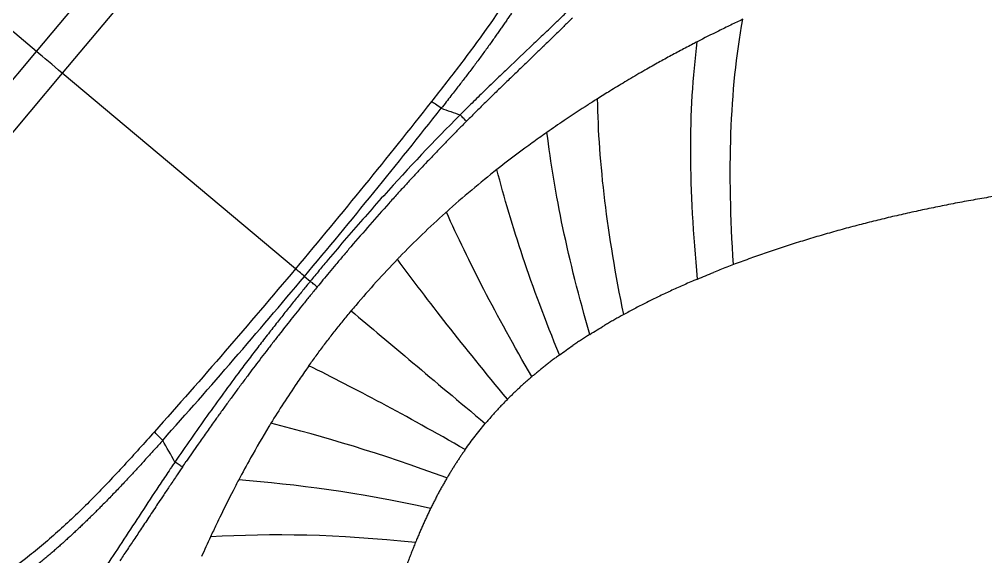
# Model space of a CAD drawing. Extents: x -50 to 28, y -10 to 124.
# Drawn here: x -39.7 to -32.93, y 63.33 to 67.09 of the extents above; entities that cross this region are included whole.
import ezdxf

# ---------------------------------------------------------------- set-up
doc = ezdxf.new("R2010")
doc.units = 0
doc.header["$MEASUREMENT"] = 0
doc.layers.add('GEOMETRY', color=2, linetype='Continuous', lineweight=25)

# ---------------------------------------------------------------- blocks, each defined once
blk = doc.blocks.new('2026 EXCURSION-ENTICE')
at = {"layer": 'GEOMETRY'}
for p, q in [((-28.0931, -12.0595), (-25.2755, -8.7016)), ((-25.1468, -8.9144), (-27.9128, -12.2108)), ((-28.0931, -12.0595), (-29.7787, -10.6451)), ((-30.9107, -15.4173), (-28.0931, -12.0595)), ((-27.9128, -12.2108), (-30.6788, -15.5071)), ((-26.2799, -13.5809), (-27.9128, -12.2108)), ((-26.2165, -13.6342), (-26.176, -13.6681)), ((-24.6241, -14.336), (-24.6278, -14.3392))]:
    blk.add_line(p, q, dxfattribs=at)
for points, knots in [([(36.6428, -38.9849), (36.6428, -38.9538), (36.6428, -38.9209), (36.6428, -38.8518), (36.6428, -38.8157), (36.6428, -38.7044), (36.6428, -38.6259), (36.6429, -38.4716), (36.6429, -38.3959), (36.6429, -38.2918), (36.6429, -38.2586), (36.6429, -38.196), (36.6429, -38.1665), (36.643, -38.1112), (36.643, -38.0854), (36.643, -38.0366), (36.643, -38.0136), (36.643, -37.9686), (36.643, -37.9463), (36.643, -37.9016), (36.643, -37.8792), (36.643, -37.7674), (36.6431, -37.6779), (36.6431, -37.2302), (36.643, -36.8711), (36.6425, -36.1483), (36.642, -35.7846), (36.6407, -35.0531), (36.6397, -34.6853), (36.6362, -33.5784), (36.6327, -32.8363), (36.6258, -31.7329), (36.6232, -31.3667), (36.6174, -30.6389), (36.6143, -30.2773), (36.6073, -29.5579), (36.6036, -29.2001), (36.5954, -28.4845), (36.5909, -28.1267), (36.5766, -27.0538), (36.5657, -26.3392), (36.5282, -24.1982), (36.497, -22.7741), (36.4381, -20.634), (36.4164, -19.92), (36.3801, -18.8478), (36.3674, -18.4902), (36.3408, -17.775), (36.3267, -17.4174), (36.2972, -16.7019), (36.2818, -16.3439), (36.2492, -15.6276), (36.2321, -15.2693), (36.1961, -14.5528), (36.1772, -14.1946), (36.1373, -13.4788), (36.1163, -13.1213), (36.0491, -12.0493), (35.9987, -11.335), (35.8805, -9.9073), (35.8128, -9.1939), (35.7232, -8.3929), (35.713, -8.3039), (35.6975, -8.1705), (35.6923, -8.1261), (35.6818, -8.0371), (35.6765, -7.9925), (35.665, -7.9028), (35.6586, -7.8577), (35.6448, -7.7684), (35.6373, -7.7241), (35.6214, -7.6359), (35.6129, -7.5919), (35.5946, -7.5036), (35.5849, -7.4593), (35.4923, -7.0621), (35.374, -6.7174), (35.0708, -6.0592), (34.8858, -5.7456), (34.4563, -5.1619), (34.2117, -4.8918), (33.673, -4.4064), (33.379, -4.1911), (32.7534, -3.8241), (32.4219, -3.6725), (31.9069, -3.4974), (31.7324, -3.4478), (31.4674, -3.3867), (31.3785, -3.3686), (31.2447, -3.3449), (31.1999, -3.3375), (31.1102, -3.3239), (31.0652, -3.3177), (30.9981, -3.3092), (30.9757, -3.3065), (30.9311, -3.3012), (30.9089, -3.2986), (30.8644, -3.2933), (30.842, -3.2907), (30.7963, -3.2853), (30.7731, -3.2826), (30.702, -3.2744), (30.6528, -3.2687), (30.5544, -3.2576), (30.5054, -3.2521), (30.4346, -3.2442), (30.4114, -3.2416), (30.3659, -3.2366), (30.3436, -3.2342), (30.2768, -3.2269), (30.2323, -3.2221), (30.0987, -3.2078), (30.0097, -3.1985), (29.208, -3.1159), (28.4943, -3.0535), (27.0663, -2.9444), (26.3519, -2.8976), (25.4585, -2.8452), (25.2798, -2.835), (24.9224, -2.8152), (24.7437, -2.8055), (24.2082, -2.7773), (23.8523, -2.7596), (23.1438, -2.7258), (22.7911, -2.7098), (22.0879, -2.6794), (21.7373, -2.665), (21.0356, -2.6375), (20.6844, -2.6244), (19.9793, -2.5993), (19.6253, -2.5873), (18.9141, -2.5644), (18.5568, -2.5535), (17.8413, -2.5327), (17.4836, -2.5228), (16.41, -2.4947), (15.6939, -2.4779), (14.2607, -2.4478), (13.5436, -2.4345), (12.1094, -2.4109), (11.3923, -2.4007), (9.9589, -2.3829), (9.2426, -2.3754), (8.1688, -2.366), (7.8109, -2.3632), (7.2742, -2.3594), (7.0952, -2.3582), (6.734, -2.3559), (6.5517, -2.3549), (6.1823, -2.3529), (5.9953, -2.3519), (5.6165, -2.3502), (5.4248, -2.3494), (4.8447, -2.3471), (4.4512, -2.3459), (3.8632, -2.3443), (3.6676, -2.3438), (3.2794, -2.343), (3.0868, -2.3426), (2.7059, -2.3419), (2.5177, -2.3416), (2.1461, -2.3411), (1.9627, -2.3408), (1.5999, -2.3404), (1.4204, -2.3403), (1.0624, -2.34), (0.8835, -2.3399), (0.3468, -2.3397), (-0.0111, -2.3396), (-1.0845, -2.3399), (-1.8002, -2.3405), (-3.2315, -2.3427), (-3.9472, -2.3443), (-5.3786, -2.3489), (-6.0943, -2.352), (-7.5257, -2.3608), (-8.2412, -2.3663), (-9.6738, -2.3799), (-10.391, -2.3879), (-11.827, -2.4068), (-12.5458, -2.4177), (-13.983, -2.4426), (-14.7013, -2.4566), (-16.1362, -2.4882), (-16.8526, -2.5057), (-17.7473, -2.5302), (-17.9261, -2.5352), (-18.2839, -2.5455), (-18.4628, -2.5508), (-18.999, -2.5671), (-19.3554, -2.5785), (-20.0636, -2.6022), (-20.4155, -2.6146), (-21.1159, -2.6406), (-21.4645, -2.6541), (-22.1614, -2.6825), (-22.5098, -2.6974), (-23.2094, -2.7289), (-23.5607, -2.7454), (-24.2677, -2.7804), (-24.6234, -2.7989), (-25.1589, -2.8282), (-25.3376, -2.8382), (-25.695, -2.8589), (-25.8737, -2.8696), (-26.4099, -2.9025), (-26.7676, -2.9259), (-27.4834, -2.9761), (-27.8414, -3.0029), (-28.5569, -3.0608), (-28.9143, -3.0919), (-29.4497, -3.1421), (-29.6281, -3.1595), (-29.8954, -3.1866), (-29.9845, -3.1958), (-30.1181, -3.2099), (-30.1626, -3.2146), (-30.2294, -3.2218), (-30.2518, -3.2242), (-30.2974, -3.2291), (-30.3205, -3.2317), (-30.3913, -3.2394), (-30.4403, -3.2448), (-30.5396, -3.2559), (-30.5898, -3.2616), (-30.6878, -3.2727), (-30.7354, -3.2782), (-30.8272, -3.2889), (-30.8713, -3.2941), (-30.938, -3.302), (-30.9602, -3.3046), (-31.0049, -3.3101), (-31.0274, -3.3129), (-31.0947, -3.3217), (-31.1396, -3.3282), (-31.274, -3.3493), (-31.3632, -3.3657), (-31.8068, -3.4586), (-32.154, -3.5691), (-32.8192, -3.8576), (-33.1371, -4.0356), (-33.7306, -4.4522), (-34.0061, -4.6908), (-34.5034, -5.2184), (-34.7251, -5.5074), (-35.1057, -6.1243), (-35.2647, -6.4521), (-35.4513, -6.9629), (-35.5048, -7.1361), (-35.5721, -7.4008), (-35.5923, -7.4898), (-35.6191, -7.6236), (-35.6274, -7.6682), (-35.6391, -7.7352), (-35.6429, -7.7576), (-35.6501, -7.8023), (-35.6536, -7.8248), (-35.6601, -7.8689), (-35.6632, -7.8904), (-35.669, -7.9335), (-35.6718, -7.9552), (-35.6773, -7.9995), (-35.68, -8.022), (-35.6853, -8.0666), (-35.6879, -8.0888), (-35.701, -8.1998), (-35.7113, -8.2888), (-35.7416, -8.5557), (-35.7611, -8.7338), (-35.8548, -9.6244), (-35.9185, -10.3381), (-36.0299, -11.7663), (-36.0776, -12.4807), (-36.163, -13.9102), (-36.2007, -14.6252), (-36.2697, -16.0552), (-36.3009, -16.7704), (-36.3576, -18.2009), (-36.3831, -18.9162), (-36.4295, -20.3451), (-36.4503, -21.0586), (-36.488, -22.4845), (-36.5049, -23.1969), (-36.5351, -24.6223), (-36.5485, -25.3353), (-36.5723, -26.7631), (-36.5827, -27.478), (-36.5939, -28.3724), (-36.5961, -28.5513), (-36.6003, -28.9091), (-36.6023, -29.088), (-36.608, -29.6253), (-36.6116, -29.9845), (-36.618, -30.7077), (-36.621, -31.0717), (-36.6263, -31.8041), (-36.6286, -32.1726), (-36.6349, -33.2816), (-36.6379, -34.0258), (-36.6409, -35.1326), (-36.6416, -35.4999), (-36.6426, -36.2298), (-36.6429, -36.5923), (-36.6431, -37.3131), (-36.6431, -37.6713), (-36.643, -38.0739), (-36.643, -38.1187), (-36.643, -38.2079), (-36.6429, -38.2521), (-36.6429, -38.3384), (-36.6429, -38.3806), (-36.6429, -38.4626), (-36.6429, -38.5024), (-36.6428, -38.6188), (-36.6428, -38.6921), (-36.6428, -38.8373), (-36.6428, -38.9094), (-36.6428, -38.9849)], [0, 0, 0, 0, 0.000488, 0.000488, 0.000977, 0.000977, 0.001953, 0.001953, 0.00293, 0.00293, 0.003418, 0.003418, 0.003906, 0.003906, 0.004395, 0.004395, 0.004883, 0.004883, 0.005371, 0.005371, 0.005859, 0.005859, 0.007813, 0.007813, 0.015625, 0.015625, 0.023438, 0.023438, 0.03125, 0.03125, 0.046875, 0.046875, 0.054688, 0.054688, 0.0625, 0.0625, 0.070313, 0.070313, 0.078125, 0.078125, 0.09375, 0.09375, 0.125, 0.125, 0.140625, 0.140625, 0.148438, 0.148438, 0.15625, 0.15625, 0.164063, 0.164063, 0.171875, 0.171875, 0.179688, 0.179688, 0.1875, 0.1875, 0.203125, 0.203125, 0.21875, 0.21875, 0.220703, 0.220703, 0.22168, 0.22168, 0.222656, 0.222656, 0.223633, 0.223633, 0.224609, 0.224609, 0.225586, 0.225586, 0.226563, 0.226563, 0.234375, 0.234375, 0.242188, 0.242188, 0.25, 0.25, 0.257813, 0.257813, 0.265625, 0.265625, 0.269531, 0.269531, 0.271484, 0.271484, 0.272461, 0.272461, 0.273438, 0.273438, 0.273926, 0.273926, 0.274414, 0.274414, 0.274902, 0.274902, 0.275391, 0.275391, 0.276367, 0.276367, 0.277344, 0.277344, 0.277832, 0.277832, 0.27832, 0.27832, 0.279297, 0.279297, 0.28125, 0.28125, 0.296875, 0.296875, 0.3125, 0.3125, 0.316406, 0.316406, 0.320313, 0.320313, 0.328125, 0.328125, 0.335938, 0.335938, 0.34375, 0.34375, 0.351563, 0.351563, 0.359375, 0.359375, 0.367188, 0.367188, 0.375, 0.375, 0.390625, 0.390625, 0.40625, 0.40625, 0.421875, 0.421875, 0.4375, 0.4375, 0.445313, 0.445313, 0.449219, 0.449219, 0.453125, 0.453125, 0.457031, 0.457031, 0.460938, 0.460938, 0.46875, 0.46875, 0.472656, 0.472656, 0.476563, 0.476563, 0.480469, 0.480469, 0.484375, 0.484375, 0.488281, 0.488281, 0.492188, 0.492188, 0.5, 0.5, 0.515625, 0.515625, 0.53125, 0.53125, 0.546875, 0.546875, 0.5625, 0.5625, 0.578125, 0.578125, 0.59375, 0.59375, 0.609375, 0.609375, 0.625, 0.625, 0.628906, 0.628906, 0.632813, 0.632813, 0.640625, 0.640625, 0.648438, 0.648438, 0.65625, 0.65625, 0.664063, 0.664063, 0.671875, 0.671875, 0.679688, 0.679688, 0.683594, 0.683594, 0.6875, 0.6875, 0.695313, 0.695313, 0.703125, 0.703125, 0.710938, 0.710938, 0.714844, 0.714844, 0.716797, 0.716797, 0.717773, 0.717773, 0.718262, 0.718262, 0.71875, 0.71875, 0.719727, 0.719727, 0.720703, 0.720703, 0.72168, 0.72168, 0.722656, 0.722656, 0.723145, 0.723145, 0.723633, 0.723633, 0.724609, 0.724609, 0.726563, 0.726563, 0.734375, 0.734375, 0.742188, 0.742188, 0.75, 0.75, 0.757813, 0.757813, 0.765625, 0.765625, 0.769531, 0.769531, 0.771484, 0.771484, 0.772461, 0.772461, 0.772949, 0.772949, 0.773438, 0.773438, 0.773926, 0.773926, 0.774414, 0.774414, 0.774902, 0.774902, 0.775391, 0.775391, 0.777344, 0.777344, 0.78125, 0.78125, 0.796875, 0.796875, 0.8125, 0.8125, 0.828125, 0.828125, 0.84375, 0.84375, 0.859375, 0.859375, 0.875, 0.875, 0.890625, 0.890625, 0.90625, 0.90625, 0.921875, 0.921875, 0.925781, 0.925781, 0.929688, 0.929688, 0.9375, 0.9375, 0.945313, 0.945313, 0.953125, 0.953125, 0.96875, 0.96875, 0.976563, 0.976563, 0.984375, 0.984375, 0.992188, 0.992188, 0.993164, 0.993164, 0.994141, 0.994141, 0.995117, 0.995117, 0.996094, 0.996094, 0.998047, 0.998047, 1, 1, 1, 1]), ([(-36.1408, -14.6533), (-36.1199, -14.2482), (-36.0979, -13.8431), (-36.0508, -13.0332), (-36.0257, -12.6284), (-35.9444, -11.4143), (-35.882, -10.6052), (-35.7694, -9.3933), (-35.7287, -8.9896), (-35.6731, -8.4856), (-35.6617, -8.3848), (-35.6443, -8.2337), (-35.6384, -8.1833), (-35.6296, -8.1079), (-35.6266, -8.0827), (-35.6206, -8.0323), (-35.6176, -8.0069), (-35.6114, -7.9571), (-35.6082, -7.933), (-35.6016, -7.8847), (-35.5981, -7.8604), (-35.5905, -7.8104), (-35.5864, -7.7853), (-35.5781, -7.7351), (-35.5737, -7.7101), (-35.551, -7.585), (-35.5298, -7.485), (-35.4818, -7.2865), (-35.4549, -7.1882), (-35.3958, -6.9937), (-35.3635, -6.8974), (-35.2583, -6.6114), (-35.1772, -6.4247), (-34.9028, -5.8807), (-34.678, -5.5393), (-34.2867, -5.0721), (-34.1473, -4.9239), (-33.8524, -4.6444), (-33.6969, -4.5131), (-33.2093, -4.1474), (-32.8561, -3.9412), (-32.298, -3.6962), (-32.1073, -3.6252), (-31.719, -3.5056), (-31.5213, -3.457), (-31.2716, -3.4105), (-31.2216, -3.4019), (-31.1211, -3.3862), (-31.0709, -3.3791), (-30.9701, -3.3663), (-30.9198, -3.3604), (-30.8442, -3.3515), (-30.819, -3.3486), (-30.7676, -3.3425), (-30.7414, -3.3395), (-30.6611, -3.3302), (-30.6051, -3.3239), (-30.4924, -3.3112), (-30.4357, -3.3048), (-30.3539, -3.2958), (-30.3271, -3.2929), (-30.2746, -3.2872), (-30.249, -3.2844), (-30.1982, -3.2789), (-30.1731, -3.2763), (-30.1227, -3.2709), (-30.0975, -3.2682), (-29.6688, -3.2231), (-29.2648, -3.1842), (-28.4554, -3.1124), (-28.0501, -3.0795), (-27.2392, -3.0185), (-26.8337, -2.9906), (-26.0233, -2.9384), (-25.6184, -2.9143), (-25.2135, -2.8916)], [0, 0, 0, 0, 0.0625, 0.0625, 0.125, 0.125, 0.25, 0.25, 0.3125, 0.3125, 0.328125, 0.328125, 0.335937, 0.335937, 0.339844, 0.339844, 0.34375, 0.34375, 0.347656, 0.347656, 0.351562, 0.351562, 0.355469, 0.355469, 0.359375, 0.359375, 0.375, 0.375, 0.390625, 0.390625, 0.40625, 0.40625, 0.4375, 0.4375, 0.5, 0.5, 0.53125, 0.53125, 0.5625, 0.5625, 0.625, 0.625, 0.65625, 0.65625, 0.6875, 0.6875, 0.695313, 0.695313, 0.703125, 0.703125, 0.710938, 0.710938, 0.714844, 0.714844, 0.71875, 0.71875, 0.726563, 0.726563, 0.734375, 0.734375, 0.738281, 0.738281, 0.742188, 0.742188, 0.746094, 0.746094, 0.75, 0.75, 0.8125, 0.8125, 0.875, 0.875, 0.9375, 0.9375, 1, 1, 1, 1]), ([(-24.7049, -11.6954), (-24.7102, -11.7037), (-24.7208, -11.7203), (-24.737, -11.7452), (-24.7535, -11.7704), (-24.7703, -11.7958), (-24.7874, -11.8215), (-24.8049, -11.8473), (-24.8228, -11.8734), (-24.8409, -11.8997), (-24.8594, -11.9262), (-24.8719, -11.944), (-24.8781, -11.9529)], [0, 0, 0, 0, 0.095619, 0.192189, 0.289718, 0.388217, 0.487692, 0.588154, 0.689609, 0.792064, 0.895526, 1, 1, 1, 1]), ([(-24.3403, -11.8254), (-24.3493, -11.8342), (-24.3673, -11.852), (-24.3947, -11.8788), (-24.4225, -11.906), (-24.4507, -11.9335), (-24.4794, -11.9614), (-24.5086, -11.9897), (-24.5282, -12.0087), (-24.538, -12.0183)], [0, 0, 0, 0, 0.137052, 0.276005, 0.41688, 0.559698, 0.704478, 0.85124, 1, 1, 1, 1]), ([(-24.461, -11.8619), (-24.4517, -11.853), (-24.4332, -11.8352), (-24.4059, -11.8089), (-24.3879, -11.7915), (-24.379, -11.7828)], [0, 0, 0, 0, 0.339678, 0.673002, 1, 1, 1, 1]), ([(-23.1472, -11.8346), (-23.1612, -11.8412), (-23.1893, -11.8544), (-23.2317, -11.8746), (-23.2744, -11.8954), (-23.303, -11.9095), (-23.3174, -11.9167)], [0, 0, 0, 0, 0.245568, 0.493999, 0.745428, 1, 1, 1, 1]), ([(-24.5379, -11.9355), (-24.5248, -11.9231), (-24.4992, -11.8986), (-24.4736, -11.874), (-24.461, -11.8619)], [0, 0, 0, 0, 0.507635, 1, 1, 1, 1]), ([(-24.8781, -11.9529), (-24.8852, -11.9628), (-24.8995, -11.983), (-24.9214, -12.0134), (-24.9438, -12.0444), (-24.9668, -12.076), (-24.9905, -12.108), (-25.0147, -12.1406), (-25.0395, -12.1737), (-25.0563, -12.1959), (-25.0648, -12.2072)], [0, 0, 0, 0, 0.116803, 0.235934, 0.357402, 0.481215, 0.607378, 0.735896, 0.866769, 1, 1, 1, 1]), ([(-24.5412, -12.0214), (-24.5503, -12.0301), (-24.5685, -12.0478), (-24.5962, -12.0745), (-24.6244, -12.1017), (-24.653, -12.1293), (-24.6723, -12.1479), (-24.682, -12.1573)], [0, 0, 0, 0, 0.193149, 0.389699, 0.589675, 0.793101, 1, 1, 1, 1]), ([(-23.4945, -12.0065), (-23.5094, -12.0142), (-23.5391, -12.0295), (-23.5835, -12.053), (-23.6276, -12.0766), (-23.6715, -12.1004), (-23.7151, -12.1243), (-23.744, -12.1405), (-23.7584, -12.1486)], [0, 0, 0, 0, 0.167628, 0.335067, 0.502166, 0.668781, 0.834771, 1, 1, 1, 1]), ([(-24.6821, -12.1573), (-24.6921, -12.1669), (-24.7123, -12.1865), (-24.7431, -12.2162), (-24.7747, -12.2467), (-24.7961, -12.2673), (-24.8069, -12.2778)], [0, 0, 0, 0, 0.240351, 0.487105, 0.740307, 1, 1, 1, 1]), ([(-23.7584, -12.1486), (-23.7746, -12.1577), (-23.8086, -12.1769), (-23.8616, -12.2074), (-23.9167, -12.2396), (-23.9895, -12.2828), (-24.0427, -12.3154), (-24.0778, -12.3369)], [0, 0, 0, 0, 0.15058, 0.315682, 0.495407, 0.667325, 1, 1, 1, 1]), ([(-25.0648, -12.2071), (-25.0724, -12.2171), (-25.0879, -12.2375), (-25.1115, -12.2684), (-25.1361, -12.3002), (-25.1528, -12.3218), (-25.1612, -12.3327)], [0, 0, 0, 0, 0.238013, 0.484018, 0.738015, 1, 1, 1, 1]), ([(-24.8069, -12.2778), (-24.8179, -12.2885), (-24.8406, -12.3105), (-24.8755, -12.3443), (-24.9121, -12.3799), (-24.937, -12.4043), (-24.9497, -12.4168)], [0, 0, 0, 0, 0.231677, 0.475505, 0.731581, 1, 1, 1, 1]), ([(-25.1612, -12.3327), (-25.1712, -12.3455), (-25.1919, -12.3721), (-25.2244, -12.4136), (-25.247, -12.4424), (-25.2587, -12.4573)], [0, 0, 0, 0, 0.3068629, 0.6402033, 1, 1, 1, 1]), ([(-24.9589, -12.3383), (-24.9869, -12.3655), (-25.0149, -12.3929), (-25.071, -12.448), (-25.099, -12.4758), (-25.1267, -12.5036)], [0, 0, 0, 0, 0.5, 0.5, 1, 1, 1, 1]), ([(-25.3274, -12.4102), (-25.4813, -12.6057), (-25.6378, -12.801), (-25.9555, -13.1914), (-26.1167, -13.3864), (-26.2799, -13.5809)], [0, 0, 0, 0, 0.5, 0.5, 1, 1, 1, 1]), ([(-25.2587, -12.4573), (-25.2731, -12.4467), (-25.2864, -12.4372), (-25.3097, -12.4213), (-25.3196, -12.4148), (-25.3274, -12.4102)], [0, 0, 0, 0, 0.5, 0.5, 1, 1, 1, 1]), ([(-24.9497, -12.4168), (-24.9695, -12.4362), (-25.0138, -12.4798), (-25.0578, -12.5237), (-25.0822, -12.5481)], [0, 0, 0, 0, 0.445691, 1, 1, 1, 1]), ([(-26.2165, -13.6342), (-26.0524, -13.4387), (-25.8904, -13.2426), (-25.5709, -12.8502), (-25.4136, -12.6538), (-25.2587, -12.4573)], [0, 0, 0, 0, 0.5, 0.5, 1, 1, 1, 1]), ([(-25.0822, -12.5481), (-25.0873, -12.5429), (-25.0938, -12.5365), (-25.1089, -12.5215), (-25.1174, -12.5129), (-25.1267, -12.5036)], [0, 0, 0, 0, 0.5, 0.5, 1, 1, 1, 1]), ([(-25.0822, -12.5481), (-25.0998, -12.5658), (-25.1356, -12.6017), (-25.1894, -12.6567), (-25.2442, -12.7132), (-25.3, -12.7712), (-25.3374, -12.8107), (-25.3562, -12.8306)], [0, 0, 0, 0, 0.190805, 0.3862, 0.586195, 0.790795, 1, 1, 1, 1]), ([(-25.3562, -12.8306), (-25.3724, -12.8477), (-25.4057, -12.8831), (-25.4569, -12.9381), (-25.5109, -12.9967), (-25.5677, -13.0589), (-25.6063, -13.1017), (-25.6261, -13.1237)], [0, 0, 0, 0, 0.177215, 0.365765, 0.565712, 0.777108, 1, 1, 1, 1]), ([(-20.5061, -12.9604), (-20.5279, -12.9625), (-20.5715, -12.9666), (-20.6367, -12.9733), (-20.7015, -12.9802), (-20.7661, -12.9874), (-20.8304, -12.9949), (-20.8944, -13.0026), (-20.9581, -13.0107), (-21.0215, -13.0191), (-21.0845, -13.0278), (-21.1473, -13.0367), (-21.2098, -13.0459), (-21.2719, -13.0555), (-21.3338, -13.0653), (-21.3953, -13.0753), (-21.4361, -13.0823), (-21.4565, -13.0858)], [0, 0, 0, 0, 0.067989, 0.135802, 0.203435, 0.270886, 0.338151, 0.405228, 0.472113, 0.538805, 0.605301, 0.671597, 0.737691, 0.803581, 0.869264, 0.934738, 1, 1, 1, 1]), ([(-25.6619, -13.0693), (-25.7493, -13.1665), (-25.8359, -13.2651), (-25.9645, -13.4148), (-26.0072, -13.4651), (-26.0707, -13.5409), (-26.0919, -13.5662), (-26.1235, -13.6044), (-26.134, -13.6171), (-26.1551, -13.6426), (-26.1656, -13.6554), (-26.176, -13.6681)], [0, 0, 0, 0, 0.5, 0.5, 0.75, 0.75, 0.875, 0.875, 0.9375, 0.9375, 1, 1, 1, 1]), ([(-21.4565, -13.0858), (-21.4775, -13.0894), (-21.5193, -13.0967), (-21.5818, -13.108), (-21.6439, -13.1196), (-21.7057, -13.1315), (-21.7671, -13.1437), (-21.8282, -13.1561), (-21.8889, -13.1689), (-21.9493, -13.182), (-22.0094, -13.1953), (-22.0691, -13.209), (-22.1284, -13.2229), (-22.1874, -13.2371), (-22.246, -13.2516), (-22.3043, -13.2664), (-22.343, -13.2765), (-22.3623, -13.2816)], [0, 0, 0, 0, 0.068412, 0.136586, 0.204517, 0.272204, 0.339644, 0.406835, 0.473775, 0.540461, 0.606892, 0.673065, 0.738978, 0.80463, 0.870019, 0.935143, 1, 1, 1, 1]), ([(-22.3623, -13.2816), (-22.3823, -13.2869), (-22.4223, -13.2975), (-22.4818, -13.3138), (-22.5409, -13.3304), (-22.5995, -13.3473), (-22.6576, -13.3645), (-22.7153, -13.3819), (-22.7724, -13.3997), (-22.8291, -13.4177), (-22.8854, -13.436), (-22.9411, -13.4546), (-22.9964, -13.4735), (-23.0512, -13.4926), (-23.1055, -13.5121), (-23.1594, -13.5318), (-23.1951, -13.5452), (-23.2129, -13.5519)], [0, 0, 0, 0, 0.0695982, 0.1387836, 0.2075543, 0.2759085, 0.3438447, 0.4113616, 0.4784578, 0.5451324, 0.6113845, 0.6772135, 0.7426187, 0.8076, 0.8721572, 0.9362904, 1, 1, 1, 1]), ([(-25.8912, -13.4262), (-25.9093, -13.4475), (-25.9445, -13.4887), (-25.9952, -13.5489), (-26.0423, -13.6053), (-26.0859, -13.6578), (-26.1137, -13.6916), (-26.127, -13.7078)], [0, 0, 0, 0, 0.228425, 0.442712, 0.642778, 0.828557, 1, 1, 1, 1]), ([(-26.2799, -13.5809), (-26.4431, -13.7755), (-26.6072, -13.9681), (-26.9365, -14.3488), (-27.1017, -14.5368), (-27.2675, -14.7223)], [0, 0, 0, 0, 0.5, 0.5, 1, 1, 1, 1]), ([(-26.2165, -13.6342), (-26.2301, -13.6227), (-26.2426, -13.6123), (-26.264, -13.5943), (-26.273, -13.5867), (-26.2799, -13.5809)], [0, 0, 0, 0, 0.5, 0.5, 1, 1, 1, 1]), ([(-23.2129, -13.5519), (-23.2286, -13.5579), (-23.26, -13.5699), (-23.3068, -13.5882), (-23.3378, -13.6006), (-23.3532, -13.6068)], [0, 0, 0, 0, 0.336116, 0.669449, 1, 1, 1, 1]), ([(-27.2092, -14.7817), (-27.0425, -14.5951), (-26.8764, -14.406), (-26.5454, -14.0233), (-26.3805, -13.8297), (-26.2165, -13.6342)], [0, 0, 0, 0, 0.5, 0.5, 1, 1, 1, 1]), ([(-26.176, -13.6681), (-26.193, -13.6889), (-26.2282, -13.7319), (-26.2823, -13.7989), (-26.3394, -13.8702), (-26.3995, -13.9461), (-26.4624, -14.0265), (-26.5282, -14.1115), (-26.5967, -14.201), (-26.6429, -14.2625), (-26.6666, -14.2939)], [0, 0, 0, 0, 0.101439, 0.209641, 0.324593, 0.446284, 0.574697, 0.709808, 0.851589, 1, 1, 1, 1]), ([(-26.127, -13.7078), (-26.1327, -13.7032), (-26.1398, -13.6975), (-26.1564, -13.6841), (-26.1658, -13.6764), (-26.176, -13.6681)], [0, 0, 0, 0, 0.5, 0.5, 1, 1, 1, 1]), ([(-23.4894, -13.6634), (-23.5042, -13.6698), (-23.5338, -13.6825), (-23.5778, -13.702), (-23.6214, -13.7216), (-23.6644, -13.7415), (-23.707, -13.7615), (-23.7352, -13.775), (-23.7493, -13.7818)], [0, 0, 0, 0, 0.170368, 0.339247, 0.506643, 0.672563, 0.837012, 1, 1, 1, 1]), ([(-26.127, -13.7078), (-26.1433, -13.7277), (-26.1754, -13.767), (-26.2224, -13.8251), (-26.2676, -13.8814), (-26.311, -13.9359), (-26.3526, -13.9885), (-26.3796, -14.023), (-26.3928, -14.04)], [0, 0, 0, 0, 0.181725, 0.357464, 0.527184, 0.690859, 0.84847, 1, 1, 1, 1]), ([(-23.7493, -13.7818), (-23.7625, -13.7882), (-23.7889, -13.8011), (-23.8281, -13.8207), (-23.867, -13.8405), (-23.9054, -13.8605), (-23.9435, -13.8807), (-23.9687, -13.8944), (-23.9812, -13.9012)], [0, 0, 0, 0, 0.170009, 0.338666, 0.505982, 0.671968, 0.836637, 1, 1, 1, 1]), ([(-26.1852, -14.2594), (-26.1768, -14.2477), (-26.1599, -14.2242), (-26.1343, -14.189), (-26.1084, -14.1539), (-26.0821, -14.1189), (-26.0556, -14.0839), (-26.0287, -14.049), (-26.0014, -14.0141), (-25.9739, -13.9794), (-25.946, -13.9447), (-25.9179, -13.91), (-25.8989, -13.8871), (-25.8894, -13.8756)], [0, 0, 0, 0, 0.089561, 0.179384, 0.26947, 0.359822, 0.450444, 0.541338, 0.632508, 0.723956, 0.815685, 0.907699, 1, 1, 1, 1]), ([(-23.9989, -13.911), (-24.0089, -13.9165), (-24.0286, -13.9275), (-24.0581, -13.9442), (-24.0873, -13.961), (-24.1067, -13.9724), (-24.1164, -13.9781)], [0, 0, 0, 0, 0.2522182, 0.5029463, 0.7522011, 1, 1, 1, 1]), ([(-26.3928, -14.04), (-26.4084, -14.06), (-26.4393, -14.0997), (-26.485, -14.1589), (-26.5296, -14.2172), (-26.5731, -14.2746), (-26.6016, -14.3127), (-26.6158, -14.3315)], [0, 0, 0, 0, 0.207476, 0.411239, 0.611261, 0.807521, 1, 1, 1, 1]), ([(-24.2289, -14.0469), (-24.2381, -14.0527), (-24.2563, -14.0643), (-24.2834, -14.0819), (-24.3101, -14.0995), (-24.3277, -14.1115), (-24.3364, -14.1174)], [0, 0, 0, 0, 0.253948, 0.505244, 0.753919, 1, 1, 1, 1]), ([(-24.4388, -14.1897), (-24.4469, -14.1956), (-24.463, -14.2075), (-24.487, -14.2256), (-24.5107, -14.2438), (-24.534, -14.262), (-24.557, -14.2804), (-24.5797, -14.2988), (-24.602, -14.3173), (-24.6168, -14.3298), (-24.6241, -14.336)], [0, 0, 0, 0, 0.12878, 0.256438, 0.382995, 0.50847, 0.632886, 0.756264, 0.878628, 1, 1, 1, 1]), ([(-26.6158, -14.3315), (-26.6323, -14.3536), (-26.6648, -14.3972), (-26.7127, -14.4621), (-26.7592, -14.5256), (-26.8042, -14.5877), (-26.8336, -14.6287), (-26.8481, -14.6489)], [0, 0, 0, 0, 0.210172, 0.415271, 0.615281, 0.810192, 1, 1, 1, 1]), ([(-24.6278, -14.3392), (-24.6351, -14.3455), (-24.6496, -14.358), (-24.6712, -14.377), (-24.6925, -14.3961), (-24.7135, -14.4155), (-24.7343, -14.4349), (-24.7548, -14.4545), (-24.7751, -14.4743), (-24.7884, -14.4877), (-24.795, -14.4943)], [0, 0, 0, 0, 0.126935, 0.253261, 0.379005, 0.504197, 0.628863, 0.753032, 0.876735, 1, 1, 1, 1]), ([(-24.795, -14.4943), (-24.8019, -14.5013), (-24.8155, -14.5151), (-24.8356, -14.536), (-24.8553, -14.5569), (-24.8769, -14.5803), (-24.9003, -14.6064), (-24.9256, -14.6352), (-24.9422, -14.6547), (-24.9504, -14.6645)], [0, 0, 0, 0, 0.1271813, 0.25308, 0.3777272, 0.5011549, 0.6674442, 0.8337004, 1, 1, 1, 1]), ([(-26.8481, -14.6489), (-26.8673, -14.6759), (-26.9051, -14.7289), (-26.9425, -14.7823), (-26.9609, -14.8086)], [0, 0, 0, 0, 0.507384, 1, 1, 1, 1]), ([(-27.2092, -14.7817), (-27.2221, -14.7694), (-27.2337, -14.7579), (-27.2534, -14.7378), (-27.2615, -14.7292), (-27.2675, -14.7223)], [0, 0, 0, 0, 0.5, 0.5, 1, 1, 1, 1]), ([(-27.2092, -14.7817), (-27.2278, -14.8026), (-27.263, -14.8419), (-27.2983, -14.881), (-27.3149, -14.8994)], [0, 0, 0, 0, 0.529774, 1, 1, 1, 1]), ([(-26.9609, -14.8086), (-26.975, -14.8288), (-27.0028, -14.8688), (-27.0303, -14.9089), (-27.044, -14.9288)], [0, 0, 0, 0, 0.5052705, 1, 1, 1, 1]), ([(-25.0907, -14.8465), (-25.0956, -14.8534), (-25.1053, -14.8673), (-25.1196, -14.8882), (-25.1339, -14.9094), (-25.1479, -14.9307), (-25.1618, -14.9523), (-25.1756, -14.974), (-25.1892, -14.9959), (-25.2026, -15.0181), (-25.2115, -15.0329), (-25.2159, -15.0404)], [0, 0, 0, 0, 0.1092755, 0.2189608, 0.3290776, 0.4396469, 0.5506896, 0.6622263, 0.7742772, 0.8868619, 1, 1, 1, 1]), ([(-27.3149, -14.8994), (-27.3332, -14.9195), (-27.3687, -14.9586), (-27.4045, -14.9974), (-27.4218, -15.0161)], [0, 0, 0, 0, 0.515984, 1, 1, 1, 1]), ([(-27.1236, -14.9338), (-27.1263, -14.9378), (-27.129, -14.9417), (-27.1345, -14.9499), (-27.1374, -14.9541), (-27.143, -14.9624), (-27.1458, -14.9665), (-27.1512, -14.9745), (-27.1538, -14.9784), (-27.1671, -14.9981), (-27.1777, -15.0138), (-27.1882, -15.0296)], [0, 0, 0, 0, 0.125, 0.125, 0.25, 0.25, 0.375, 0.375, 0.5, 0.5, 1, 1, 1, 1]), ([(-27.0713, -14.9689), (-27.0774, -14.9648), (-27.085, -14.9598), (-27.1027, -14.948), (-27.1127, -14.9412), (-27.1236, -14.9338)], [0, 0, 0, 0, 0.5, 0.5, 1, 1, 1, 1]), ([(-27.4218, -15.0161), (-27.4327, -15.0279), (-27.4544, -15.0511), (-27.4866, -15.0855), (-27.5183, -15.1189), (-27.5495, -15.1515), (-27.5801, -15.1832), (-27.6101, -15.214), (-27.63, -15.2341), (-27.6398, -15.2441)], [0, 0, 0, 0, 0.152072, 0.301064, 0.44698, 0.589823, 0.7296, 0.866322, 1, 1, 1, 1]), ([(-27.0713, -14.9689), (-27.0835, -14.9868), (-27.1124, -15.0293), (-27.141, -15.072), (-27.1576, -15.0967)], [0, 0, 0, 0, 0.42218, 1, 1, 1, 1]), ([(-25.2186, -15.045), (-25.2235, -15.0534), (-25.2333, -15.0701), (-25.2476, -15.0954), (-25.2619, -15.121), (-25.276, -15.1469), (-25.2899, -15.1731), (-25.3036, -15.1995), (-25.3172, -15.2262), (-25.3261, -15.2441), (-25.3305, -15.2531)], [0, 0, 0, 0, 0.121846, 0.244548, 0.368129, 0.492612, 0.61802, 0.744373, 0.871693, 1, 1, 1, 1]), ([(-27.1576, -15.0967), (-27.1724, -15.1188), (-27.1992, -15.1589), (-27.235, -15.2128), (-27.2561, -15.2446), (-27.2652, -15.2583)], [0, 0, 0, 0, 0.411435, 0.744497, 1, 1, 1, 1]), ([(-27.6398, -15.2441), (-27.6484, -15.2527), (-27.6653, -15.2698), (-27.6907, -15.295), (-27.716, -15.3198), (-27.741, -15.3442), (-27.7658, -15.3681), (-27.7905, -15.3916), (-27.8149, -15.4146), (-27.8391, -15.4372), (-27.8552, -15.452), (-27.8632, -15.4594)], [0, 0, 0, 0, 0.116019, 0.23079, 0.344319, 0.456617, 0.567692, 0.677556, 0.786221, 0.893697, 1, 1, 1, 1]), ([(-27.2652, -15.2583), (-27.276, -15.2746), (-27.2971, -15.3063), (-27.3277, -15.3525), (-27.3566, -15.3961), (-27.3753, -15.4243), (-27.3843, -15.4379)], [0, 0, 0, 0, 0.2721671, 0.5294694, 0.7720367, 1, 1, 1, 1]), ([(-25.3334, -15.2589), (-25.3378, -15.268), (-25.3467, -15.2863), (-25.3597, -15.3139), (-25.3727, -15.3419), (-25.3855, -15.3702), (-25.3982, -15.3988), (-25.4107, -15.4277), (-25.4231, -15.4569), (-25.4312, -15.4765), (-25.4352, -15.4864)], [0, 0, 0, 0, 0.120961, 0.243044, 0.366267, 0.490644, 0.616192, 0.742925, 0.870856, 1, 1, 1, 1]), ([(-27.8632, -15.4594), (-27.8709, -15.4664), (-27.8863, -15.4804), (-27.9093, -15.5011), (-27.9323, -15.5215), (-27.9551, -15.5416), (-27.9778, -15.5613), (-28.0004, -15.5807), (-28.023, -15.5997), (-28.0454, -15.6184), (-28.0677, -15.6368), (-28.0826, -15.6488), (-28.09, -15.6548)], [0, 0, 0, 0, 0.102771, 0.204891, 0.306373, 0.407229, 0.507473, 0.607119, 0.706179, 0.804669, 0.902604, 1, 1, 1, 1]), ([(-27.3843, -15.4379), (-27.3932, -15.4512), (-27.4106, -15.4774), (-27.4364, -15.5162), (-27.4616, -15.5538), (-27.4861, -15.5903), (-27.5022, -15.6142), (-27.5102, -15.626)], [0, 0, 0, 0, 0.211464, 0.417148, 0.617099, 0.811366, 1, 1, 1, 1]), ([(-25.44, -15.4979), (-25.4444, -15.5089), (-25.4533, -15.531), (-25.4663, -15.5643), (-25.4792, -15.5979), (-25.4918, -15.6318), (-25.5043, -15.6659), (-25.5165, -15.7004), (-25.5245, -15.7235), (-25.5284, -15.7351)], [0, 0, 0, 0, 0.13974, 0.280496, 0.422283, 0.565114, 0.709003, 0.853961, 1, 1, 1, 1])]:
    blk.add_open_spline(points, degree=3, knots=knots, dxfattribs=at)
for points in [[(-24.793, -11.6808), (-24.8459, -11.763), (-24.9021, -11.8452), (-24.9605, -11.9269)], [(-23.2129, -13.5519), (-23.2556, -12.8951), (-23.2381, -12.333), (-23.1472, -11.8346)], [(-24.9605, -11.9269), (-25.0187, -12.0083), (-25.079, -12.0893), (-25.1405, -12.1698)], [(-24.5379, -11.9355), (-24.565, -11.9614), (-24.5922, -11.9873), (-24.6196, -12.0134)], [(-23.3174, -11.9167), (-23.3668, -11.941), (-23.4162, -11.9659), (-23.4656, -11.9915)], [(-24.6196, -12.0134), (-24.6763, -12.0674), (-24.7335, -12.1219), (-24.791, -12.1768)], [(-24.538, -12.0183), (-24.5391, -12.0193), (-24.5402, -12.0203), (-24.5412, -12.0214)], [(-23.4637, -13.6524), (-23.5245, -13.0242), (-23.5296, -12.4781), (-23.4656, -11.9914)], [(-23.4656, -11.9914), (-23.4752, -11.9964), (-23.4849, -12.0014), (-23.4945, -12.0065)], [(-27.9128, -12.2108), (-27.9816, -12.153), (-28.0419, -12.1025), (-28.0931, -12.0595)], [(-25.1405, -12.1698), (-25.1712, -12.21), (-25.2022, -12.2502), (-25.2334, -12.2903)], [(-24.791, -12.1768), (-24.8154, -12.2001), (-24.8399, -12.2235), (-24.8643, -12.247)], [(-24.8643, -12.247), (-24.8796, -12.2616), (-24.8948, -12.2763), (-24.9101, -12.291)], [(-25.2334, -12.2903), (-25.2646, -12.3303), (-25.2959, -12.3702), (-25.3274, -12.4102)], [(-24.9101, -12.291), (-24.9263, -12.3067), (-24.9426, -12.3225), (-24.9589, -12.3383)], [(-24.0778, -12.3369), (-24.1065, -12.3546), (-24.1353, -12.3725), (-24.1642, -12.3907)], [(-24.2303, -12.4327), (-24.2859, -12.4684), (-24.3422, -12.5054), (-24.3985, -12.5434)], [(-24.197, -12.4114), (-24.2081, -12.4185), (-24.2192, -12.4255), (-24.2303, -12.4327)], [(-24.1642, -12.3907), (-24.1751, -12.3975), (-24.1861, -12.4045), (-24.197, -12.4114)], [(-23.9812, -13.9012), (-24.0966, -13.338), (-24.1559, -12.8434), (-24.1642, -12.3907)], [(-25.1267, -12.5036), (-25.3087, -12.686), (-25.487, -12.8749), (-25.6619, -13.0693)], [(-25.2587, -12.4573), (-25.2147, -12.4727), (-25.1707, -12.4882), (-25.1267, -12.5036)], [(-24.3985, -12.5434), (-24.4386, -12.5704), (-24.4786, -12.598), (-24.5185, -12.6259)], [(-24.5499, -12.648), (-24.5821, -12.6708), (-24.6142, -12.6938), (-24.6462, -12.7171)], [(-24.5185, -12.6259), (-24.529, -12.6332), (-24.5395, -12.6406), (-24.5499, -12.648)], [(-24.2181, -14.04), (-24.3716, -13.5132), (-24.4667, -13.0522), (-24.5185, -12.6259)], [(-24.6462, -12.7171), (-24.7206, -12.7714), (-24.7946, -12.8274), (-24.8689, -12.8858)], [(-24.8689, -12.8859), (-24.9854, -12.9775), (-25.1058, -13.0782), (-25.223, -13.1834)], [(-24.4307, -14.1837), (-24.6301, -13.6985), (-24.7677, -13.2778), (-24.8689, -12.8858)], [(-25.6261, -13.1237), (-25.7152, -13.223), (-25.8036, -13.3239), (-25.8912, -13.4262)], [(-25.2292, -13.189), (-25.3392, -13.2881), (-25.446, -13.3907), (-25.5513, -13.4992)], [(-25.223, -13.1834), (-25.2251, -13.1853), (-25.2272, -13.1872), (-25.2292, -13.189)], [(-24.6241, -14.336), (-24.878, -13.9011), (-25.0657, -13.5303), (-25.223, -13.1834)], [(-25.5658, -13.5141), (-25.6662, -13.6182), (-25.7637, -13.7264), (-25.8571, -13.8371)], [(-25.5513, -13.4992), (-25.5562, -13.5042), (-25.561, -13.5092), (-25.5658, -13.5141)], [(-24.795, -14.4943), (-25.1077, -14.1182), (-25.3497, -13.8058), (-25.5658, -13.5141)], [(-23.4637, -13.6524), (-23.4722, -13.6561), (-23.4808, -13.6597), (-23.4894, -13.6634)], [(-23.4637, -13.6524), (-23.4271, -13.6369), (-23.3903, -13.6217), (-23.3532, -13.6068)], [(-25.8571, -13.8371), (-25.8679, -13.8499), (-25.8787, -13.8627), (-25.8894, -13.8755)], [(-25.8894, -13.8755), (-25.6168, -14.1046), (-25.321, -14.3532), (-24.9504, -14.6645)], [(-23.9812, -13.9012), (-23.9871, -13.9045), (-23.993, -13.9077), (-23.9989, -13.911)], [(-24.2181, -14.04), (-24.185, -14.0193), (-24.151, -13.9985), (-24.1164, -13.9781)], [(-24.2181, -14.04), (-24.2217, -14.0423), (-24.2253, -14.0446), (-24.2289, -14.0469)], [(-24.4307, -14.1837), (-24.4, -14.1614), (-24.3686, -14.1393), (-24.3365, -14.1174)], [(-24.4307, -14.1837), (-24.4334, -14.1857), (-24.4361, -14.1877), (-24.4388, -14.1897)], [(-26.1852, -14.2594), (-26.1927, -14.2699), (-26.2001, -14.2804), (-26.2075, -14.2909)], [(-25.0907, -14.8465), (-25.5151, -14.6035), (-25.8614, -14.4215), (-26.1852, -14.2594)], [(-26.6666, -14.2939), (-26.7456, -14.3995), (-26.8232, -14.5056), (-26.8994, -14.6122)], [(-26.2075, -14.2909), (-26.2287, -14.3209), (-26.2496, -14.3512), (-26.2703, -14.3815)], [(-26.2703, -14.3815), (-26.3337, -14.4748), (-26.3945, -14.5691), (-26.4514, -14.6622)], [(-26.8994, -14.6122), (-26.9756, -14.7189), (-27.0503, -14.8261), (-27.1236, -14.9338)], [(-26.4514, -14.6622), (-26.456, -14.6697), (-26.4606, -14.6771), (-26.4651, -14.6846)], [(-25.2186, -15.045), (-25.6913, -14.871), (-26.0832, -14.7556), (-26.4514, -14.6622)], [(-25.0222, -14.7536), (-24.9989, -14.7234), (-24.975, -14.6938), (-24.9504, -14.6645)], [(-27.2675, -14.7223), (-27.3027, -14.7617), (-27.3379, -14.8009), (-27.3732, -14.84)], [(-26.4651, -14.6846), (-26.5101, -14.7589), (-26.5526, -14.8321), (-26.5935, -14.9053)], [(-27.1236, -14.9338), (-27.1521, -14.8831), (-27.1807, -14.8324), (-27.2092, -14.7817)], [(-25.0907, -14.8465), (-25.0684, -14.8149), (-25.0456, -14.7839), (-25.0222, -14.7536)], [(-27.3732, -14.84), (-27.4085, -14.8791), (-27.444, -14.918), (-27.4796, -14.9567)], [(-27.0713, -14.9689), (-27.0622, -14.9555), (-27.0531, -14.9421), (-27.044, -14.9288)], [(-26.5935, -14.9053), (-26.6221, -14.9564), (-26.6498, -15.0074), (-26.677, -15.0588)], [(-27.4796, -14.9567), (-27.5509, -15.0339), (-27.6229, -15.11), (-27.6958, -15.1838)], [(-27.1882, -15.0296), (-27.2092, -15.061), (-27.2302, -15.0924), (-27.2509, -15.1238)], [(-26.677, -15.0588), (-26.6904, -15.0841), (-26.7037, -15.1096), (-26.7169, -15.1351)], [(-25.3334, -15.2589), (-25.8454, -15.1465), (-26.2748, -15.0899), (-26.677, -15.0588)], [(-25.2186, -15.045), (-25.2177, -15.0435), (-25.2168, -15.0419), (-25.2159, -15.0404)], [(-27.2509, -15.1238), (-27.2925, -15.1866), (-27.3336, -15.2492), (-27.3744, -15.3115)], [(-26.7169, -15.1351), (-26.7456, -15.1909), (-26.7737, -15.2468), (-26.8008, -15.3025)], [(-27.6958, -15.1838), (-27.7687, -15.2577), (-27.8425, -15.3293), (-27.9169, -15.3972)], [(-25.3334, -15.2589), (-25.3324, -15.257), (-25.3315, -15.2551), (-25.3305, -15.2531)], [(-27.3744, -15.3115), (-27.4152, -15.3737), (-27.4557, -15.4356), (-27.4961, -15.497)], [(-26.8008, -15.3025), (-26.8121, -15.3258), (-26.8233, -15.349), (-26.8343, -15.3721)], [(-27.9169, -15.3972), (-27.9914, -15.4651), (-28.0665, -15.5294), (-28.1414, -15.5884)], [(-26.8343, -15.3721), (-26.8478, -15.4006), (-26.8611, -15.4289), (-26.8741, -15.457)], [(-26.8741, -15.457), (-26.8958, -15.5039), (-26.9167, -15.5501), (-26.937, -15.596)], [(-25.44, -15.4979), (-25.9854, -15.439), (-26.4461, -15.4329), (-26.8741, -15.457)], [(-25.44, -15.4979), (-25.4384, -15.4941), (-25.4368, -15.4902), (-25.4352, -15.4864)], [(-27.4961, -15.497), (-27.5365, -15.5583), (-27.5767, -15.619), (-27.617, -15.6789)], [(-28.1414, -15.5884), (-28.2162, -15.6474), (-28.2908, -15.701), (-28.3638, -15.7483)]]:
    blk.add_open_spline(points, degree=3, dxfattribs=at)

msp = doc.modelspace()

# ---------------------------------------------------------------- block references
msp.add_blockref('2026 EXCURSION-ENTICE', (-11.4819, 78.9272))

doc.saveas('drawing.dxf')
